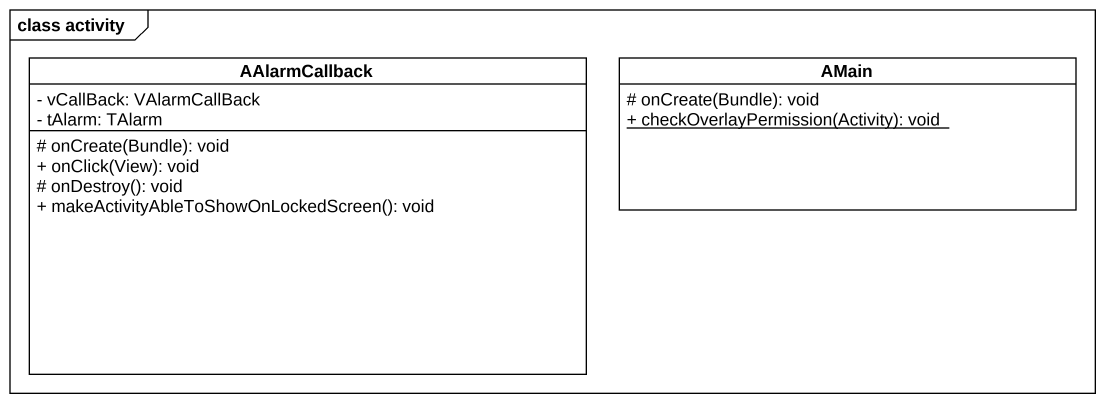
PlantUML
@startuml
mainframe class activity
hide circle
hide empty members
skinparam classAttributeIconSize 0
class AAlarmCallback {
  - vCallBack: VAlarmCallBack
  - tAlarm: TAlarm
  # onCreate(Bundle): void
  + onClick(View): void
  # onDestroy(): void
  + makeActivityAbleToShowOnLockedScreen(): void
}
class AMain {
  # onCreate(Bundle): void
  {static} + checkOverlayPermission(Activity): void
}
@enduml
